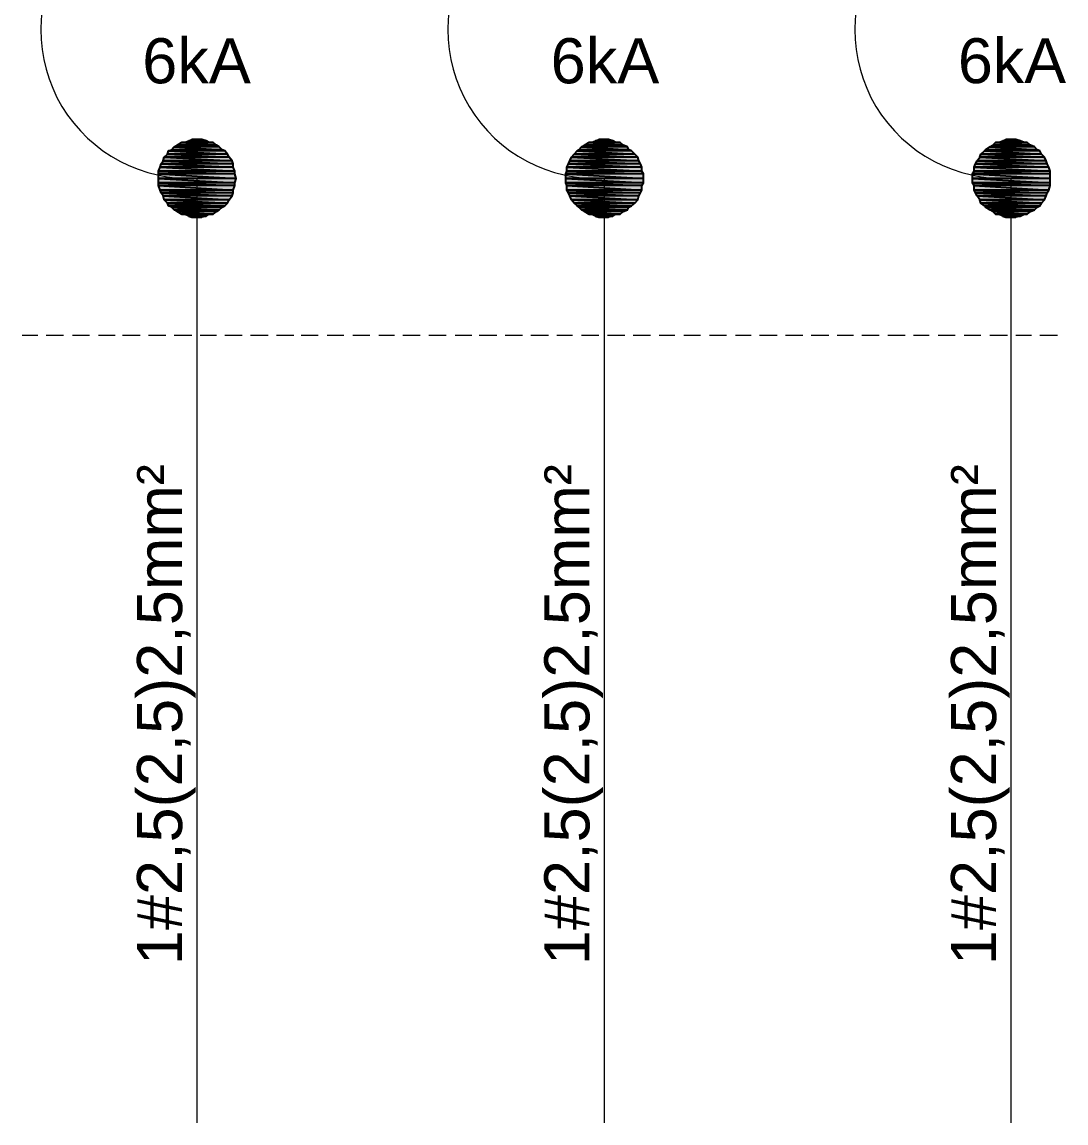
# Model space of a CAD drawing. Header units: millimetres. Extents: x 40 to 176, y -32 to 59.
# Drawn here: x 115.557 to 118.153, y 37.075 to 39.813 of the extents above; entities that cross this region are included whole.
import ezdxf

# ---------------------------------------------------------------- set-up
doc = ezdxf.new("R2010")
doc.units = ezdxf.units.MM
doc.layers.add('13 - Diagrama unifilar', color=7, linetype='Continuous', lineweight=30)
doc.styles.add('Arial0', font='arial.ttf', dxfattribs={"height": 3.14658})

msp = doc.modelspace()

# ---------------------------------------------------------------- hatches: boundary and pattern name
at = {"layer": '13 - Diagrama unifilar', "true_color": 0x000007}
h = msp.add_hatch(color=7, dxfattribs=at)
h.paths.add_polyline_path([(116.0323, 39.514), (115.9541, 39.514), (116.0407, 39.507)])
h.paths.add_polyline_path([(115.9541, 39.514), (116.0407, 39.507), (115.9429, 39.507)])
h = msp.add_hatch(color=7, dxfattribs=at)
h.paths.add_polyline_path([(116.0156, 39.5182), (115.9723, 39.5182), (116.0226, 39.514)])
h.paths.add_polyline_path([(115.9723, 39.5182), (116.0226, 39.514), (115.9611, 39.514)])
h = msp.add_hatch(color=7, dxfattribs=at)
h.paths.add_polyline_path([(116.0044, 39.521), (115.9793, 39.521), (116.0156, 39.5182)])
h.paths.add_polyline_path([(115.9793, 39.521), (116.0156, 39.5182), (115.9723, 39.5182)])
h = msp.add_hatch(color=7, dxfattribs=at)
h.paths.add_polyline_path([(117.045, 39.514), (116.9668, 39.514), (117.052, 39.507)])
h.paths.add_polyline_path([(116.9668, 39.514), (117.052, 39.507), (116.9556, 39.507)])
h = msp.add_hatch(color=7, dxfattribs=at)
h.paths.add_polyline_path([(117.0268, 39.5182), (116.9835, 39.5182), (117.0338, 39.514)])
h.paths.add_polyline_path([(116.9835, 39.5182), (117.0338, 39.514), (116.9737, 39.514)])
h = msp.add_hatch(color=7, dxfattribs=at)
h.paths.add_polyline_path([(117.0157, 39.521), (116.9919, 39.521), (117.0268, 39.5182)])
h.paths.add_polyline_path([(116.9919, 39.521), (117.0268, 39.5182), (116.9835, 39.5182)])
h = msp.add_hatch(color=7, dxfattribs=at)
h.paths.add_polyline_path([(118.0562, 39.514), (117.978, 39.514), (118.0646, 39.507)])
h.paths.add_polyline_path([(117.978, 39.514), (118.0646, 39.507), (117.971, 39.507)])
h = msp.add_hatch(color=7, dxfattribs=at)
h.paths.add_polyline_path([(118.0395, 39.5182), (117.9962, 39.5182), (118.0493, 39.514)])
h.paths.add_polyline_path([(117.9962, 39.5182), (118.0493, 39.514), (117.985, 39.514)])
h = msp.add_hatch(color=7, dxfattribs=at)
h.paths.add_polyline_path([(118.0283, 39.521), (118.0032, 39.521), (118.0395, 39.5182)])
h.paths.add_polyline_path([(118.0032, 39.521), (118.0395, 39.5182), (117.9962, 39.5182)])
h = msp.add_hatch(color=7, dxfattribs=at)
h.paths.add_polyline_path([(116.0617, 39.4931), (115.922, 39.4931), (116.0686, 39.4847)])
h.paths.add_polyline_path([(115.922, 39.4931), (116.0686, 39.4847), (115.9192, 39.4847)])
h = msp.add_hatch(color=7, dxfattribs=at)
h.paths.add_polyline_path([(116.0547, 39.4958), (115.929, 39.4958), (116.0617, 39.4931)])
h.paths.add_polyline_path([(115.929, 39.4958), (116.0617, 39.4931), (115.922, 39.4931)])
h = msp.add_hatch(color=7, dxfattribs=at)
h.paths.add_polyline_path([(116.0477, 39.5028), (115.936, 39.5028), (116.0547, 39.4958)])
h.paths.add_polyline_path([(115.936, 39.5028), (116.0547, 39.4958), (115.929, 39.4958)])
h = msp.add_hatch(color=7, dxfattribs=at)
h.paths.add_polyline_path([(116.0407, 39.507), (115.9429, 39.507), (116.0477, 39.5028)])
h.paths.add_polyline_path([(115.9429, 39.507), (116.0477, 39.5028), (115.936, 39.5028)])
h = msp.add_hatch(color=7, dxfattribs=at)
h.paths.add_polyline_path([(117.0729, 39.4931), (116.9374, 39.4931), (117.0813, 39.4847)])
h.paths.add_polyline_path([(116.9374, 39.4931), (117.0813, 39.4847), (116.9304, 39.4847)])
h = msp.add_hatch(color=7, dxfattribs=at)
h.paths.add_polyline_path([(117.0659, 39.4958), (116.9416, 39.4958), (117.0729, 39.4931)])
h.paths.add_polyline_path([(116.9416, 39.4958), (117.0729, 39.4931), (116.9374, 39.4931)])
h = msp.add_hatch(color=7, dxfattribs=at)
h.paths.add_polyline_path([(117.0631, 39.5028), (116.9486, 39.5028), (117.0659, 39.4958)])
h.paths.add_polyline_path([(116.9486, 39.5028), (117.0659, 39.4958), (116.9416, 39.4958)])
h = msp.add_hatch(color=7, dxfattribs=at)
h.paths.add_polyline_path([(117.052, 39.507), (116.9556, 39.507), (117.0631, 39.5028)])
h.paths.add_polyline_path([(116.9556, 39.507), (117.0631, 39.5028), (116.9486, 39.5028)])
h = msp.add_hatch(color=7, dxfattribs=at)
h.paths.add_polyline_path([(118.0884, 39.4931), (117.9501, 39.4931), (118.0926, 39.4847)])
h.paths.add_polyline_path([(117.9501, 39.4931), (118.0926, 39.4847), (117.9417, 39.4847)])
h = msp.add_hatch(color=7, dxfattribs=at)
h.paths.add_polyline_path([(118.0814, 39.4958), (117.9529, 39.4958), (118.0884, 39.4931)])
h.paths.add_polyline_path([(117.9529, 39.4958), (118.0884, 39.4931), (117.9501, 39.4931)])
h = msp.add_hatch(color=7, dxfattribs=at)
h.paths.add_polyline_path([(118.0744, 39.5028), (117.9641, 39.5028), (118.0814, 39.4958)])
h.paths.add_polyline_path([(117.9641, 39.5028), (118.0814, 39.4958), (117.9529, 39.4958)])
h = msp.add_hatch(color=7, dxfattribs=at)
h.paths.add_polyline_path([(118.0646, 39.507), (117.971, 39.507), (118.0744, 39.5028)])
h.paths.add_polyline_path([(117.971, 39.507), (118.0744, 39.5028), (117.9641, 39.5028)])
h = msp.add_hatch(color=7, dxfattribs=at)
h.paths.add_polyline_path([(116.0826, 39.4609), (115.9038, 39.4609), (116.0826, 39.4525)])
h.paths.add_polyline_path([(115.9038, 39.4609), (116.0826, 39.4525), (115.901, 39.4525)])
h = msp.add_hatch(color=7, dxfattribs=at)
h.paths.add_polyline_path([(116.0798, 39.4679), (115.908, 39.4679), (116.0826, 39.4609)])
h.paths.add_polyline_path([(115.908, 39.4679), (116.0826, 39.4609), (115.9038, 39.4609)])
h = msp.add_hatch(color=7, dxfattribs=at)
h.paths.add_polyline_path([(116.0728, 39.4777), (115.9108, 39.4777), (116.0798, 39.4679)])
h.paths.add_polyline_path([(115.9108, 39.4777), (116.0798, 39.4679), (115.908, 39.4679)])
h = msp.add_hatch(color=7, dxfattribs=at)
h.paths.add_polyline_path([(116.0686, 39.4847), (115.9192, 39.4847), (116.0728, 39.4777)])
h.paths.add_polyline_path([(115.9192, 39.4847), (116.0728, 39.4777), (115.9108, 39.4777)])
h = msp.add_hatch(color=7, dxfattribs=at)
h.paths.add_polyline_path([(117.0953, 39.4609), (116.9165, 39.4609), (117.0981, 39.4525)])
h.paths.add_polyline_path([(116.9165, 39.4609), (117.0981, 39.4525), (116.9123, 39.4525)])
h = msp.add_hatch(color=7, dxfattribs=at)
h.paths.add_polyline_path([(117.0911, 39.4679), (116.9193, 39.4679), (117.0953, 39.4609)])
h.paths.add_polyline_path([(116.9193, 39.4679), (117.0953, 39.4609), (116.9165, 39.4609)])
h = msp.add_hatch(color=7, dxfattribs=at)
h.paths.add_polyline_path([(117.0883, 39.4777), (116.9235, 39.4777), (117.0911, 39.4679)])
h.paths.add_polyline_path([(116.9235, 39.4777), (117.0911, 39.4679), (116.9193, 39.4679)])
h = msp.add_hatch(color=7, dxfattribs=at)
h.paths.add_polyline_path([(117.0813, 39.4847), (116.9304, 39.4847), (117.0883, 39.4777)])
h.paths.add_polyline_path([(116.9304, 39.4847), (117.0883, 39.4777), (116.9235, 39.4777)])
h = msp.add_hatch(color=7, dxfattribs=at)
h.paths.add_polyline_path([(118.1065, 39.4609), (117.9277, 39.4609), (118.1107, 39.4525)])
h.paths.add_polyline_path([(117.9277, 39.4609), (118.1107, 39.4525), (117.9249, 39.4525)])
h = msp.add_hatch(color=7, dxfattribs=at)
h.paths.add_polyline_path([(118.1037, 39.4679), (117.9319, 39.4679), (118.1065, 39.4609)])
h.paths.add_polyline_path([(117.9319, 39.4679), (118.1065, 39.4609), (117.9277, 39.4609)])
h = msp.add_hatch(color=7, dxfattribs=at)
h.paths.add_polyline_path([(118.0995, 39.4777), (117.9389, 39.4777), (118.1037, 39.4679)])
h.paths.add_polyline_path([(117.9389, 39.4777), (118.1037, 39.4679), (117.9319, 39.4679)])
h = msp.add_hatch(color=7, dxfattribs=at)
h.paths.add_polyline_path([(118.0926, 39.4847), (117.9417, 39.4847), (118.0995, 39.4777)])
h.paths.add_polyline_path([(117.9417, 39.4847), (118.0995, 39.4777), (117.9389, 39.4777)])
h = msp.add_hatch(color=7, dxfattribs=at)
h.paths.add_polyline_path([(116.0826, 39.4525), (115.901, 39.4525), (116.0868, 39.4428)])
h.paths.add_polyline_path([(115.901, 39.4525), (116.0868, 39.4428), (115.8968, 39.4428)])
h = msp.add_hatch(color=7, dxfattribs=at)
h.paths.add_polyline_path([(116.0868, 39.4428), (115.8968, 39.4428), (116.0868, 39.4358)])
h.paths.add_polyline_path([(115.8968, 39.4428), (116.0868, 39.4358), (115.8968, 39.4358)])
h = msp.add_hatch(color=7, dxfattribs=at)
h.paths.add_polyline_path([(116.0868, 39.4358), (115.8968, 39.4358), (116.0896, 39.4246)])
h.paths.add_polyline_path([(115.8968, 39.4358), (116.0896, 39.4246), (115.8968, 39.4246)])
h = msp.add_hatch(color=7, dxfattribs=at)
h.paths.add_polyline_path([(117.0981, 39.4428), (116.9123, 39.4428), (117.1023, 39.4358)])
h.paths.add_polyline_path([(116.9123, 39.4428), (117.1023, 39.4358), (116.9095, 39.4358)])
h = msp.add_hatch(color=7, dxfattribs=at)
h.paths.add_polyline_path([(117.1023, 39.4358), (116.9095, 39.4358), (117.1023, 39.4246)])
h.paths.add_polyline_path([(116.9095, 39.4358), (117.1023, 39.4246), (116.9095, 39.4246)])
h = msp.add_hatch(color=7, dxfattribs=at)
h.paths.add_polyline_path([(117.0981, 39.4525), (116.9123, 39.4525), (117.0981, 39.4428)])
h.paths.add_polyline_path([(116.9123, 39.4525), (117.0981, 39.4428), (116.9123, 39.4428)])
h = msp.add_hatch(color=7, dxfattribs=at)
h.paths.add_polyline_path([(118.1135, 39.4428), (117.9249, 39.4428), (118.1135, 39.4358)])
h.paths.add_polyline_path([(117.9249, 39.4428), (118.1135, 39.4358), (117.9208, 39.4358)])
h = msp.add_hatch(color=7, dxfattribs=at)
h.paths.add_polyline_path([(118.1135, 39.4358), (117.9208, 39.4358), (118.1135, 39.4246)])
h.paths.add_polyline_path([(117.9208, 39.4358), (118.1135, 39.4246), (117.9208, 39.4246)])
h = msp.add_hatch(color=7, dxfattribs=at)
h.paths.add_polyline_path([(118.1107, 39.4525), (117.9249, 39.4525), (118.1135, 39.4428)])
h.paths.add_polyline_path([(117.9249, 39.4525), (118.1135, 39.4428), (117.9249, 39.4428)])
h = msp.add_hatch(color=7, dxfattribs=at)
h.paths.add_polyline_path([(116.0896, 39.4246), (115.8968, 39.4246), (116.0868, 39.4134)])
h.paths.add_polyline_path([(115.8968, 39.4246), (116.0868, 39.4134), (115.8968, 39.4134)])
h = msp.add_hatch(color=7, dxfattribs=at)
h.paths.add_polyline_path([(116.0868, 39.4134), (115.8968, 39.4134), (116.0868, 39.4065)])
h.paths.add_polyline_path([(115.8968, 39.4134), (116.0868, 39.4065), (115.8968, 39.4065)])
h = msp.add_hatch(color=7, dxfattribs=at)
h.paths.add_polyline_path([(116.0868, 39.4065), (115.8968, 39.4065), (116.0826, 39.3953)])
h.paths.add_polyline_path([(115.8968, 39.4065), (116.0826, 39.3953), (115.901, 39.3953)])
h = msp.add_hatch(color=7, dxfattribs=at)
h.paths.add_polyline_path([(117.1023, 39.4246), (116.9095, 39.4246), (117.1023, 39.4134)])
h.paths.add_polyline_path([(116.9095, 39.4246), (117.1023, 39.4134), (116.9095, 39.4134)])
h = msp.add_hatch(color=7, dxfattribs=at)
h.paths.add_polyline_path([(117.1023, 39.4134), (116.9095, 39.4134), (117.0981, 39.4065)])
h.paths.add_polyline_path([(116.9095, 39.4134), (117.0981, 39.4065), (116.9123, 39.4065)])
h = msp.add_hatch(color=7, dxfattribs=at)
h.paths.add_polyline_path([(117.0981, 39.4065), (116.9123, 39.4065), (117.0981, 39.3953)])
h.paths.add_polyline_path([(116.9123, 39.4065), (117.0981, 39.3953), (116.9123, 39.3953)])
h = msp.add_hatch(color=7, dxfattribs=at)
h.paths.add_polyline_path([(118.1135, 39.4246), (117.9208, 39.4246), (118.1135, 39.4134)])
h.paths.add_polyline_path([(117.9208, 39.4246), (118.1135, 39.4134), (117.9208, 39.4134)])
h = msp.add_hatch(color=7, dxfattribs=at)
h.paths.add_polyline_path([(118.1135, 39.4134), (117.9208, 39.4134), (118.1135, 39.4065)])
h.paths.add_polyline_path([(117.9208, 39.4134), (118.1135, 39.4065), (117.9249, 39.4065)])
h = msp.add_hatch(color=7, dxfattribs=at)
h.paths.add_polyline_path([(118.1135, 39.4065), (117.9249, 39.4065), (118.1107, 39.3953)])
h.paths.add_polyline_path([(117.9249, 39.4065), (118.1107, 39.3953), (117.9249, 39.3953)])
h = msp.add_hatch(color=7, dxfattribs=at)
h.paths.add_polyline_path([(116.0826, 39.3953), (115.901, 39.3953), (116.0826, 39.3883)])
h.paths.add_polyline_path([(115.901, 39.3953), (116.0826, 39.3883), (115.9038, 39.3883)])
h = msp.add_hatch(color=7, dxfattribs=at)
h.paths.add_polyline_path([(116.0826, 39.3883), (115.9038, 39.3883), (116.0798, 39.3813)])
h.paths.add_polyline_path([(115.9038, 39.3883), (116.0798, 39.3813), (115.908, 39.3813)])
h = msp.add_hatch(color=7, dxfattribs=at)
h.paths.add_polyline_path([(116.0798, 39.3813), (115.908, 39.3813), (116.0728, 39.3715)])
h.paths.add_polyline_path([(115.908, 39.3813), (116.0728, 39.3715), (115.9108, 39.3715)])
h = msp.add_hatch(color=7, dxfattribs=at)
h.paths.add_polyline_path([(117.0981, 39.3953), (116.9123, 39.3953), (117.0953, 39.3883)])
h.paths.add_polyline_path([(116.9123, 39.3953), (117.0953, 39.3883), (116.9165, 39.3883)])
h = msp.add_hatch(color=7, dxfattribs=at)
h.paths.add_polyline_path([(117.0953, 39.3883), (116.9165, 39.3883), (117.0911, 39.3813)])
h.paths.add_polyline_path([(116.9165, 39.3883), (117.0911, 39.3813), (116.9193, 39.3813)])
h = msp.add_hatch(color=7, dxfattribs=at)
h.paths.add_polyline_path([(117.0911, 39.3813), (116.9193, 39.3813), (117.0883, 39.3715)])
h.paths.add_polyline_path([(116.9193, 39.3813), (117.0883, 39.3715), (116.9235, 39.3715)])
h = msp.add_hatch(color=7, dxfattribs=at)
h.paths.add_polyline_path([(118.1107, 39.3953), (117.9249, 39.3953), (118.1065, 39.3883)])
h.paths.add_polyline_path([(117.9249, 39.3953), (118.1065, 39.3883), (117.9277, 39.3883)])
h = msp.add_hatch(color=7, dxfattribs=at)
h.paths.add_polyline_path([(118.1065, 39.3883), (117.9277, 39.3883), (118.1037, 39.3813)])
h.paths.add_polyline_path([(117.9277, 39.3883), (118.1037, 39.3813), (117.9319, 39.3813)])
h = msp.add_hatch(color=7, dxfattribs=at)
h.paths.add_polyline_path([(118.1037, 39.3813), (117.9319, 39.3813), (118.0995, 39.3715)])
h.paths.add_polyline_path([(117.9319, 39.3813), (118.0995, 39.3715), (117.9389, 39.3715)])
h = msp.add_hatch(color=7, dxfattribs=at)
h.paths.add_polyline_path([(116.0728, 39.3715), (115.9108, 39.3715), (116.0686, 39.3632)])
h.paths.add_polyline_path([(115.9108, 39.3715), (116.0686, 39.3632), (115.9192, 39.3632)])
h = msp.add_hatch(color=7, dxfattribs=at)
h.paths.add_polyline_path([(116.0686, 39.3632), (115.9192, 39.3632), (116.0617, 39.3562)])
h.paths.add_polyline_path([(115.9192, 39.3632), (116.0617, 39.3562), (115.922, 39.3562)])
h = msp.add_hatch(color=7, dxfattribs=at)
h.paths.add_polyline_path([(116.0617, 39.3562), (115.922, 39.3562), (116.0547, 39.3534)])
h.paths.add_polyline_path([(115.922, 39.3562), (116.0547, 39.3534), (115.929, 39.3534)])
h = msp.add_hatch(color=7, dxfattribs=at)
h.paths.add_polyline_path([(116.0547, 39.3534), (115.929, 39.3534), (116.0477, 39.3464)])
h.paths.add_polyline_path([(115.929, 39.3534), (116.0477, 39.3464), (115.936, 39.3464)])
h = msp.add_hatch(color=7, dxfattribs=at)
h.paths.add_polyline_path([(117.0883, 39.3715), (116.9235, 39.3715), (117.0813, 39.3632)])
h.paths.add_polyline_path([(116.9235, 39.3715), (117.0813, 39.3632), (116.9304, 39.3632)])
h = msp.add_hatch(color=7, dxfattribs=at)
h.paths.add_polyline_path([(117.0813, 39.3632), (116.9304, 39.3632), (117.0729, 39.3562)])
h.paths.add_polyline_path([(116.9304, 39.3632), (117.0729, 39.3562), (116.9374, 39.3562)])
h = msp.add_hatch(color=7, dxfattribs=at)
h.paths.add_polyline_path([(117.0729, 39.3562), (116.9374, 39.3562), (117.0659, 39.3534)])
h.paths.add_polyline_path([(116.9374, 39.3562), (117.0659, 39.3534), (116.9416, 39.3534)])
h = msp.add_hatch(color=7, dxfattribs=at)
h.paths.add_polyline_path([(117.0659, 39.3534), (116.9416, 39.3534), (117.0631, 39.3464)])
h.paths.add_polyline_path([(116.9416, 39.3534), (117.0631, 39.3464), (116.9486, 39.3464)])
h = msp.add_hatch(color=7, dxfattribs=at)
h.paths.add_polyline_path([(118.0995, 39.3715), (117.9389, 39.3715), (118.0926, 39.3632)])
h.paths.add_polyline_path([(117.9389, 39.3715), (118.0926, 39.3632), (117.9417, 39.3632)])
h = msp.add_hatch(color=7, dxfattribs=at)
h.paths.add_polyline_path([(118.0926, 39.3632), (117.9417, 39.3632), (118.0884, 39.3562)])
h.paths.add_polyline_path([(117.9417, 39.3632), (118.0884, 39.3562), (117.9501, 39.3562)])
h = msp.add_hatch(color=7, dxfattribs=at)
h.paths.add_polyline_path([(118.0884, 39.3562), (117.9501, 39.3562), (118.0814, 39.3534)])
h.paths.add_polyline_path([(117.9501, 39.3562), (118.0814, 39.3534), (117.9529, 39.3534)])
h = msp.add_hatch(color=7, dxfattribs=at)
h.paths.add_polyline_path([(118.0814, 39.3534), (117.9529, 39.3534), (118.0744, 39.3464)])
h.paths.add_polyline_path([(117.9529, 39.3534), (118.0744, 39.3464), (117.9641, 39.3464)])
h = msp.add_hatch(color=7, dxfattribs=at)
h.paths.add_polyline_path([(116.0477, 39.3464), (115.936, 39.3464), (116.0407, 39.3422)])
h.paths.add_polyline_path([(115.936, 39.3464), (116.0407, 39.3422), (115.9429, 39.3422)])
h = msp.add_hatch(color=7, dxfattribs=at)
h.paths.add_polyline_path([(116.0407, 39.3422), (115.9429, 39.3422), (116.0323, 39.3352)])
h.paths.add_polyline_path([(115.9429, 39.3422), (116.0323, 39.3352), (115.9541, 39.3352)])
h = msp.add_hatch(color=7, dxfattribs=at)
h.paths.add_polyline_path([(116.0226, 39.3352), (115.9611, 39.3352), (116.0156, 39.331)])
h.paths.add_polyline_path([(115.9611, 39.3352), (116.0156, 39.331), (115.9723, 39.331)])
h = msp.add_hatch(color=7, dxfattribs=at)
h.paths.add_polyline_path([(115.9723, 39.331), (115.9793, 39.3282), (116.0044, 39.3282)])
h.paths.add_polyline_path([(115.9793, 39.3282), (116.0044, 39.3282), (115.9974, 39.3282)])
for points in [[(115.9723, 39.331), (116.0156, 39.331), (116.0044, 39.3282)], [(116.9835, 39.331), (117.0268, 39.331), (117.0157, 39.3282)], [(117.9962, 39.331), (118.0395, 39.331), (118.0283, 39.3282)]]:
    msp.add_hatch(color=7, dxfattribs=at).paths.add_polyline_path(points)
h = msp.add_hatch(color=7, dxfattribs=at)
h.paths.add_polyline_path([(117.0631, 39.3464), (116.9486, 39.3464), (117.052, 39.3422)])
h.paths.add_polyline_path([(116.9486, 39.3464), (117.052, 39.3422), (116.9556, 39.3422)])
h = msp.add_hatch(color=7, dxfattribs=at)
h.paths.add_polyline_path([(117.052, 39.3422), (116.9556, 39.3422), (117.045, 39.3352)])
h.paths.add_polyline_path([(116.9556, 39.3422), (117.045, 39.3352), (116.9668, 39.3352)])
h = msp.add_hatch(color=7, dxfattribs=at)
h.paths.add_polyline_path([(117.0338, 39.3352), (116.9737, 39.3352), (117.0268, 39.331)])
h.paths.add_polyline_path([(116.9737, 39.3352), (117.0268, 39.331), (116.9835, 39.331)])
h = msp.add_hatch(color=7, dxfattribs=at)
h.paths.add_polyline_path([(116.9835, 39.331), (116.9919, 39.3282), (117.0157, 39.3282)])
h.paths.add_polyline_path([(116.9919, 39.3282), (117.0157, 39.3282), (117.0087, 39.3282)])
h = msp.add_hatch(color=7, dxfattribs=at)
h.paths.add_polyline_path([(118.0744, 39.3464), (117.9641, 39.3464), (118.0646, 39.3422)])
h.paths.add_polyline_path([(117.9641, 39.3464), (118.0646, 39.3422), (117.971, 39.3422)])
h = msp.add_hatch(color=7, dxfattribs=at)
h.paths.add_polyline_path([(118.0646, 39.3422), (117.971, 39.3422), (118.0562, 39.3352)])
h.paths.add_polyline_path([(117.971, 39.3422), (118.0562, 39.3352), (117.978, 39.3352)])
h = msp.add_hatch(color=7, dxfattribs=at)
h.paths.add_polyline_path([(118.0493, 39.3352), (117.985, 39.3352), (118.0395, 39.331)])
h.paths.add_polyline_path([(117.985, 39.3352), (118.0395, 39.331), (117.9962, 39.331)])
h = msp.add_hatch(color=7, dxfattribs=at)
h.paths.add_polyline_path([(117.9962, 39.331), (118.0032, 39.3282), (118.0283, 39.3282)])
h.paths.add_polyline_path([(118.0032, 39.3282), (118.0283, 39.3282), (118.0213, 39.3282)])

# ---------------------------------------------------------------- linework, layer by layer
at = {"layer": '13 - Diagrama unifilar', "color": 7, "linetype": 'Continuous', "lineweight": -2, "true_color": 0x000007}
for points in [[(115.9541, 39.514), (116.0407, 39.507), (115.9429, 39.507)], [(115.9611, 39.514), (116.0323, 39.514), (115.9541, 39.514)], [(116.0323, 39.514), (115.9541, 39.514), (116.0407, 39.507)], [(115.9723, 39.5182), (116.0226, 39.514), (115.9611, 39.514)], [(116.0226, 39.514), (115.9611, 39.514), (116.0323, 39.514)], [(115.9793, 39.521), (116.0156, 39.5182), (115.9723, 39.5182)], [(116.0156, 39.5182), (115.9723, 39.5182), (116.0226, 39.514)], [(115.9974, 39.521), (116.0044, 39.521), (115.9793, 39.521)], [(116.0044, 39.521), (115.9793, 39.521), (116.0156, 39.5182)], [(116.9668, 39.514), (117.052, 39.507), (116.9556, 39.507)], [(116.9737, 39.514), (117.045, 39.514), (116.9668, 39.514)], [(117.045, 39.514), (116.9668, 39.514), (117.052, 39.507)], [(116.9835, 39.5182), (117.0338, 39.514), (116.9737, 39.514)], [(117.0338, 39.514), (116.9737, 39.514), (117.045, 39.514)], [(116.9919, 39.521), (117.0268, 39.5182), (116.9835, 39.5182)], [(117.0268, 39.5182), (116.9835, 39.5182), (117.0338, 39.514)], [(117.0087, 39.521), (117.0157, 39.521), (116.9919, 39.521)], [(117.0157, 39.521), (116.9919, 39.521), (117.0268, 39.5182)], [(117.978, 39.514), (118.0646, 39.507), (117.971, 39.507)], [(117.985, 39.514), (118.0562, 39.514), (117.978, 39.514)], [(118.0562, 39.514), (117.978, 39.514), (118.0646, 39.507)], [(117.9962, 39.5182), (118.0493, 39.514), (117.985, 39.514)], [(118.0493, 39.514), (117.985, 39.514), (118.0562, 39.514)], [(118.0032, 39.521), (118.0395, 39.5182), (117.9962, 39.5182)], [(118.0395, 39.5182), (117.9962, 39.5182), (118.0493, 39.514)], [(118.0213, 39.521), (118.0283, 39.521), (118.0032, 39.521)], [(118.0283, 39.521), (118.0032, 39.521), (118.0395, 39.5182)], [(115.922, 39.4931), (116.0686, 39.4847), (115.9192, 39.4847)], [(115.929, 39.4958), (116.0617, 39.4931), (115.922, 39.4931)], [(116.0617, 39.4931), (115.922, 39.4931), (116.0686, 39.4847)], [(115.936, 39.5028), (116.0547, 39.4958), (115.929, 39.4958)], [(116.0547, 39.4958), (115.929, 39.4958), (116.0617, 39.4931)], [(115.9429, 39.507), (116.0477, 39.5028), (115.936, 39.5028)], [(116.0477, 39.5028), (115.936, 39.5028), (116.0547, 39.4958)], [(116.0407, 39.507), (115.9429, 39.507), (116.0477, 39.5028)], [(116.9374, 39.4931), (117.0813, 39.4847), (116.9304, 39.4847)], [(116.9416, 39.4958), (117.0729, 39.4931), (116.9374, 39.4931)], [(117.0729, 39.4931), (116.9374, 39.4931), (117.0813, 39.4847)], [(116.9486, 39.5028), (117.0659, 39.4958), (116.9416, 39.4958)], [(117.0659, 39.4958), (116.9416, 39.4958), (117.0729, 39.4931)], [(116.9556, 39.507), (117.0631, 39.5028), (116.9486, 39.5028)], [(117.0631, 39.5028), (116.9486, 39.5028), (117.0659, 39.4958)], [(117.052, 39.507), (116.9556, 39.507), (117.0631, 39.5028)], [(117.9501, 39.4931), (118.0926, 39.4847), (117.9417, 39.4847)], [(117.9529, 39.4958), (118.0884, 39.4931), (117.9501, 39.4931)], [(118.0884, 39.4931), (117.9501, 39.4931), (118.0926, 39.4847)], [(117.9641, 39.5028), (118.0814, 39.4958), (117.9529, 39.4958)], [(118.0814, 39.4958), (117.9529, 39.4958), (118.0884, 39.4931)], [(117.971, 39.507), (118.0744, 39.5028), (117.9641, 39.5028)], [(118.0744, 39.5028), (117.9641, 39.5028), (118.0814, 39.4958)], [(118.0646, 39.507), (117.971, 39.507), (118.0744, 39.5028)], [(115.9038, 39.4609), (116.0826, 39.4525), (115.901, 39.4525)], [(115.908, 39.4679), (116.0826, 39.4609), (115.9038, 39.4609)], [(116.0826, 39.4609), (115.9038, 39.4609), (116.0826, 39.4525)], [(115.9108, 39.4777), (116.0798, 39.4679), (115.908, 39.4679)], [(116.0798, 39.4679), (115.908, 39.4679), (116.0826, 39.4609)], [(115.9192, 39.4847), (116.0728, 39.4777), (115.9108, 39.4777)], [(116.0728, 39.4777), (115.9108, 39.4777), (116.0798, 39.4679)], [(116.0686, 39.4847), (115.9192, 39.4847), (116.0728, 39.4777)], [(116.9165, 39.4609), (117.0981, 39.4525), (116.9123, 39.4525)], [(116.9193, 39.4679), (117.0953, 39.4609), (116.9165, 39.4609)], [(117.0953, 39.4609), (116.9165, 39.4609), (117.0981, 39.4525)], [(116.9235, 39.4777), (117.0911, 39.4679), (116.9193, 39.4679)], [(117.0911, 39.4679), (116.9193, 39.4679), (117.0953, 39.4609)], [(116.9304, 39.4847), (117.0883, 39.4777), (116.9235, 39.4777)], [(117.0883, 39.4777), (116.9235, 39.4777), (117.0911, 39.4679)], [(117.0813, 39.4847), (116.9304, 39.4847), (117.0883, 39.4777)], [(117.9277, 39.4609), (118.1107, 39.4525), (117.9249, 39.4525)], [(117.9319, 39.4679), (118.1065, 39.4609), (117.9277, 39.4609)], [(118.1065, 39.4609), (117.9277, 39.4609), (118.1107, 39.4525)], [(117.9389, 39.4777), (118.1037, 39.4679), (117.9319, 39.4679)], [(118.1037, 39.4679), (117.9319, 39.4679), (118.1065, 39.4609)], [(117.9417, 39.4847), (118.0995, 39.4777), (117.9389, 39.4777)], [(118.0995, 39.4777), (117.9389, 39.4777), (118.1037, 39.4679)], [(118.0926, 39.4847), (117.9417, 39.4847), (118.0995, 39.4777)], [(115.901, 39.4525), (116.0868, 39.4428), (115.8968, 39.4428)], [(116.0868, 39.4428), (115.8968, 39.4428), (116.0868, 39.4358)], [(115.8968, 39.4428), (116.0868, 39.4358), (115.8968, 39.4358)], [(116.0868, 39.4358), (115.8968, 39.4358), (116.0896, 39.4246)], [(115.8968, 39.4358), (116.0896, 39.4246), (115.8968, 39.4246)], [(116.0826, 39.4525), (115.901, 39.4525), (116.0868, 39.4428)], [(116.9123, 39.4428), (117.1023, 39.4358), (116.9095, 39.4358)], [(117.1023, 39.4358), (116.9095, 39.4358), (117.1023, 39.4246)], [(116.9095, 39.4358), (117.1023, 39.4246), (116.9095, 39.4246)], [(117.0981, 39.4525), (116.9123, 39.4525), (117.0981, 39.4428)], [(116.9123, 39.4525), (117.0981, 39.4428), (116.9123, 39.4428)], [(117.0981, 39.4428), (116.9123, 39.4428), (117.1023, 39.4358)], [(117.9249, 39.4428), (118.1135, 39.4358), (117.9208, 39.4358)], [(118.1135, 39.4358), (117.9208, 39.4358), (118.1135, 39.4246)], [(117.9208, 39.4358), (118.1135, 39.4246), (117.9208, 39.4246)], [(118.1107, 39.4525), (117.9249, 39.4525), (118.1135, 39.4428)], [(117.9249, 39.4525), (118.1135, 39.4428), (117.9249, 39.4428)], [(118.1135, 39.4428), (117.9249, 39.4428), (118.1135, 39.4358)], [(116.0896, 39.4246), (115.8968, 39.4246), (116.0868, 39.4134)], [(115.8968, 39.4246), (116.0868, 39.4134), (115.8968, 39.4134)], [(116.0868, 39.4134), (115.8968, 39.4134), (116.0868, 39.4065)], [(115.8968, 39.4134), (116.0868, 39.4065), (115.8968, 39.4065)], [(116.0868, 39.4065), (115.8968, 39.4065), (116.0826, 39.3953)], [(115.8968, 39.4065), (116.0826, 39.3953), (115.901, 39.3953)], [(117.1023, 39.4246), (116.9095, 39.4246), (117.1023, 39.4134)], [(116.9095, 39.4246), (117.1023, 39.4134), (116.9095, 39.4134)], [(117.1023, 39.4134), (116.9095, 39.4134), (117.0981, 39.4065)], [(116.9095, 39.4134), (117.0981, 39.4065), (116.9123, 39.4065)], [(117.0981, 39.4065), (116.9123, 39.4065), (117.0981, 39.3953)], [(116.9123, 39.4065), (117.0981, 39.3953), (116.9123, 39.3953)], [(118.1135, 39.4246), (117.9208, 39.4246), (118.1135, 39.4134)], [(117.9208, 39.4246), (118.1135, 39.4134), (117.9208, 39.4134)], [(118.1135, 39.4134), (117.9208, 39.4134), (118.1135, 39.4065)], [(117.9208, 39.4134), (118.1135, 39.4065), (117.9249, 39.4065)], [(118.1135, 39.4065), (117.9249, 39.4065), (118.1107, 39.3953)], [(117.9249, 39.4065), (118.1107, 39.3953), (117.9249, 39.3953)], [(116.0826, 39.3953), (115.901, 39.3953), (116.0826, 39.3883)], [(115.901, 39.3953), (116.0826, 39.3883), (115.9038, 39.3883)], [(116.0826, 39.3883), (115.9038, 39.3883), (116.0798, 39.3813)], [(115.9038, 39.3883), (116.0798, 39.3813), (115.908, 39.3813)], [(116.0798, 39.3813), (115.908, 39.3813), (116.0728, 39.3715)], [(115.908, 39.3813), (116.0728, 39.3715), (115.9108, 39.3715)], [(117.0981, 39.3953), (116.9123, 39.3953), (117.0953, 39.3883)], [(116.9123, 39.3953), (117.0953, 39.3883), (116.9165, 39.3883)], [(117.0953, 39.3883), (116.9165, 39.3883), (117.0911, 39.3813)], [(116.9165, 39.3883), (117.0911, 39.3813), (116.9193, 39.3813)], [(117.0911, 39.3813), (116.9193, 39.3813), (117.0883, 39.3715)], [(116.9193, 39.3813), (117.0883, 39.3715), (116.9235, 39.3715)], [(118.1107, 39.3953), (117.9249, 39.3953), (118.1065, 39.3883)], [(117.9249, 39.3953), (118.1065, 39.3883), (117.9277, 39.3883)], [(118.1065, 39.3883), (117.9277, 39.3883), (118.1037, 39.3813)], [(117.9277, 39.3883), (118.1037, 39.3813), (117.9319, 39.3813)], [(118.1037, 39.3813), (117.9319, 39.3813), (118.0995, 39.3715)], [(117.9319, 39.3813), (118.0995, 39.3715), (117.9389, 39.3715)], [(116.0728, 39.3715), (115.9108, 39.3715), (116.0686, 39.3632)], [(115.9108, 39.3715), (116.0686, 39.3632), (115.9192, 39.3632)], [(116.0686, 39.3632), (115.9192, 39.3632), (116.0617, 39.3562)], [(115.9192, 39.3632), (116.0617, 39.3562), (115.922, 39.3562)], [(116.0617, 39.3562), (115.922, 39.3562), (116.0547, 39.3534)], [(115.922, 39.3562), (116.0547, 39.3534), (115.929, 39.3534)], [(116.0547, 39.3534), (115.929, 39.3534), (116.0477, 39.3464)], [(115.929, 39.3534), (116.0477, 39.3464), (115.936, 39.3464)], [(117.0883, 39.3715), (116.9235, 39.3715), (117.0813, 39.3632)], [(116.9235, 39.3715), (117.0813, 39.3632), (116.9304, 39.3632)], [(117.0813, 39.3632), (116.9304, 39.3632), (117.0729, 39.3562)], [(116.9304, 39.3632), (117.0729, 39.3562), (116.9374, 39.3562)], [(117.0729, 39.3562), (116.9374, 39.3562), (117.0659, 39.3534)], [(116.9374, 39.3562), (117.0659, 39.3534), (116.9416, 39.3534)], [(117.0659, 39.3534), (116.9416, 39.3534), (117.0631, 39.3464)], [(116.9416, 39.3534), (117.0631, 39.3464), (116.9486, 39.3464)], [(118.0995, 39.3715), (117.9389, 39.3715), (118.0926, 39.3632)], [(117.9389, 39.3715), (118.0926, 39.3632), (117.9417, 39.3632)], [(118.0926, 39.3632), (117.9417, 39.3632), (118.0884, 39.3562)], [(117.9417, 39.3632), (118.0884, 39.3562), (117.9501, 39.3562)], [(118.0884, 39.3562), (117.9501, 39.3562), (118.0814, 39.3534)], [(117.9501, 39.3562), (118.0814, 39.3534), (117.9529, 39.3534)], [(118.0814, 39.3534), (117.9529, 39.3534), (118.0744, 39.3464)], [(117.9529, 39.3534), (118.0744, 39.3464), (117.9641, 39.3464)], [(116.0477, 39.3464), (115.936, 39.3464), (116.0407, 39.3422)], [(115.936, 39.3464), (116.0407, 39.3422), (115.9429, 39.3422)], [(116.0407, 39.3422), (115.9429, 39.3422), (116.0323, 39.3352)], [(115.9429, 39.3422), (116.0323, 39.3352), (115.9541, 39.3352)], [(116.0323, 39.3352), (115.9541, 39.3352), (116.0226, 39.3352)], [(115.9541, 39.3352), (116.0226, 39.3352), (115.9611, 39.3352)], [(116.0226, 39.3352), (115.9611, 39.3352), (116.0156, 39.331)], [(115.9611, 39.3352), (116.0156, 39.331), (115.9723, 39.331)], [(115.9723, 39.331), (115.9793, 39.3282), (116.0044, 39.3282)], [(115.9723, 39.331), (116.0156, 39.331), (116.0044, 39.3282)], [(115.9793, 39.3282), (116.0044, 39.3282), (115.9974, 39.3282)], [(117.0631, 39.3464), (116.9486, 39.3464), (117.052, 39.3422)], [(116.9486, 39.3464), (117.052, 39.3422), (116.9556, 39.3422)], [(117.052, 39.3422), (116.9556, 39.3422), (117.045, 39.3352)], [(116.9556, 39.3422), (117.045, 39.3352), (116.9668, 39.3352)], [(117.045, 39.3352), (116.9668, 39.3352), (117.0338, 39.3352)], [(116.9668, 39.3352), (117.0338, 39.3352), (116.9737, 39.3352)], [(117.0338, 39.3352), (116.9737, 39.3352), (117.0268, 39.331)], [(116.9737, 39.3352), (117.0268, 39.331), (116.9835, 39.331)], [(116.9835, 39.331), (116.9919, 39.3282), (117.0157, 39.3282)], [(116.9835, 39.331), (117.0268, 39.331), (117.0157, 39.3282)], [(116.9919, 39.3282), (117.0157, 39.3282), (117.0087, 39.3282)], [(118.0744, 39.3464), (117.9641, 39.3464), (118.0646, 39.3422)], [(117.9641, 39.3464), (118.0646, 39.3422), (117.971, 39.3422)], [(118.0646, 39.3422), (117.971, 39.3422), (118.0562, 39.3352)], [(117.971, 39.3422), (118.0562, 39.3352), (117.978, 39.3352)], [(118.0562, 39.3352), (117.978, 39.3352), (118.0493, 39.3352)], [(117.978, 39.3352), (118.0493, 39.3352), (117.985, 39.3352)], [(118.0493, 39.3352), (117.985, 39.3352), (118.0395, 39.331)], [(117.985, 39.3352), (118.0395, 39.331), (117.9962, 39.331)], [(117.9962, 39.331), (118.0032, 39.3282), (118.0283, 39.3282)], [(117.9962, 39.331), (118.0395, 39.331), (118.0283, 39.3282)], [(118.0032, 39.3282), (118.0283, 39.3282), (118.0213, 39.3282)]]:
    msp.add_lwpolyline(points, close=True, dxfattribs=at)
at = {"layer": '13 - Diagrama unifilar', "color": 7, "linetype": 'Continuous', "lineweight": 20, "true_color": 0x000007}
for points in [[(115.9932, 37.0753), (115.9932, 39.4246), (115.9932, 39.4246)], [(117.0059, 37.0753), (117.0059, 39.4246), (117.0059, 39.4246)], [(118.0171, 37.0753), (118.0171, 39.4246), (118.0171, 39.4246)]]:
    msp.add_lwpolyline(points, dxfattribs=at)
at = {"layer": '13 - Diagrama unifilar', "color": 6, "linetype": 'Continuous', "lineweight": 20, "true_color": 0x000006}
for points in [[(115.5574, 39.0349), (115.5965, 39.0349), (115.5965, 39.0349)], [(115.6175, 39.0349), (115.6608, 39.0349), (115.6608, 39.0349)], [(115.6831, 39.0349), (115.725, 39.0349), (115.725, 39.0349)], [(115.7474, 39.0349), (115.7893, 39.0349), (115.7893, 39.0349)], [(115.8075, 39.0349), (115.8508, 39.0349), (115.8508, 39.0349)], [(115.8717, 39.0349), (115.915, 39.0349), (115.915, 39.0349)], [(115.936, 39.0349), (115.9793, 39.0349), (115.9793, 39.0349)], [(116.0002, 39.0349), (116.0407, 39.0349), (116.0407, 39.0349)], [(116.0617, 39.0349), (116.105, 39.0349), (116.105, 39.0349)], [(116.1259, 39.0349), (116.1692, 39.0349), (116.1692, 39.0349)], [(116.1902, 39.0349), (116.2335, 39.0349), (116.2335, 39.0349)], [(116.2516, 39.0349), (116.2935, 39.0349), (116.2935, 39.0349)], [(116.3159, 39.0349), (116.3578, 39.0349), (116.3578, 39.0349)], [(116.3801, 39.0349), (116.422, 39.0349), (116.422, 39.0349)], [(116.4444, 39.0349), (116.4835, 39.0349), (116.4835, 39.0349)], [(116.5044, 39.0349), (116.5477, 39.0349), (116.5477, 39.0349)], [(116.5687, 39.0349), (116.612, 39.0349), (116.612, 39.0349)], [(116.6343, 39.0349), (116.6762, 39.0349), (116.6762, 39.0349)], [(116.6944, 39.0349), (116.7377, 39.0349), (116.7377, 39.0349)], [(116.7586, 39.0349), (116.8019, 39.0349), (116.8019, 39.0349)], [(116.8229, 39.0349), (116.8662, 39.0349), (116.8662, 39.0349)], [(116.8872, 39.0349), (116.9263, 39.0349), (116.9263, 39.0349)], [(116.9486, 39.0349), (116.9919, 39.0349), (116.9919, 39.0349)], [(117.0129, 39.0349), (117.0562, 39.0349), (117.0562, 39.0349)], [(117.0771, 39.0349), (117.1204, 39.0349), (117.1204, 39.0349)], [(117.1414, 39.0349), (117.1805, 39.0349), (117.1805, 39.0349)], [(117.2028, 39.0349), (117.2447, 39.0349), (117.2447, 39.0349)], [(117.2671, 39.0349), (117.309, 39.0349), (117.309, 39.0349)], [(117.3313, 39.0349), (117.3704, 39.0349), (117.3704, 39.0349)], [(117.3914, 39.0349), (117.4347, 39.0349), (117.4347, 39.0349)], [(117.4556, 39.0349), (117.4989, 39.0349), (117.4989, 39.0349)], [(117.5199, 39.0349), (117.5632, 39.0349), (117.5632, 39.0349)], [(117.5841, 39.0349), (117.6246, 39.0349), (117.6246, 39.0349)], [(117.6456, 39.0349), (117.6889, 39.0349), (117.6889, 39.0349)], [(117.7098, 39.0349), (117.7531, 39.0349), (117.7531, 39.0349)], [(117.7741, 39.0349), (117.8132, 39.0349), (117.8132, 39.0349)], [(117.8355, 39.0349), (117.8775, 39.0349), (117.8775, 39.0349)], [(117.8998, 39.0349), (117.9417, 39.0349), (117.9417, 39.0349)], [(117.9641, 39.0349), (118.0074, 39.0349), (118.0074, 39.0349)], [(118.0283, 39.0349), (118.0674, 39.0349), (118.0674, 39.0349)], [(118.0884, 39.0349), (118.1317, 39.0349), (118.1317, 39.0349)]]:
    msp.add_lwpolyline(points, dxfattribs=at)
at = {"layer": '13 - Diagrama unifilar', "color": 7, "linetype": 'Continuous', "lineweight": 20, "true_color": 0x000007}
for points in [[(115.9946, 40.1635), (115.8577, 40.1719), (115.7278, 40.1034), (115.6566, 39.9861), (115.6566, 39.9861), (115.5868, 39.8688), (115.5868, 39.7207), (115.6566, 39.6034), (115.6566, 39.6034), (115.7278, 39.4861), (115.8577, 39.4176), (115.9946, 39.4246)], [(117.0059, 40.1635), (116.869, 40.1719), (116.7391, 40.1034), (116.6693, 39.9861), (116.6693, 39.9861), (116.598, 39.8688), (116.598, 39.7207), (116.6693, 39.6034), (116.6693, 39.6034), (116.7391, 39.4861), (116.869, 39.4176), (117.0059, 39.4246)], [(118.0185, 40.1635), (117.8816, 40.1719), (117.7517, 40.1034), (117.6805, 39.9861), (117.6805, 39.9861), (117.6107, 39.8688), (117.6107, 39.7207), (117.6805, 39.6034), (117.6805, 39.6034), (117.7517, 39.4861), (117.8816, 39.4176), (118.0185, 39.4246)]]:
    msp.add_open_spline(points, degree=3, knots=[0, 0, 0, 0, 0.083333, 0.083333, 0.083333, 0.083334, 0.166667, 0.166667, 0.166667, 0.166668, 1, 1, 1, 1], dxfattribs=at)

# ---------------------------------------------------------------- texts
at = {"layer": '13 - Diagrama unifilar', "color": 7, "true_color": 0x000007, "style": 'Arial0'}
for height, p in [(0.11222, (115.8563, 39.661)), (0.11222, (116.8718, 39.661)), (0.11173, (117.8844, 39.6614))]:
    msp.add_text('6kA', height=height, dxfattribs=at).set_placement(p)
for p in [(115.9555, 37.4678), (116.9682, 37.4678), (117.9794, 37.4678)]:
    msp.add_text('1#2,5(2,5)2,5mm²', height=0.112236, rotation=90, dxfattribs=at).set_placement(p)

doc.saveas('drawing.dxf')
